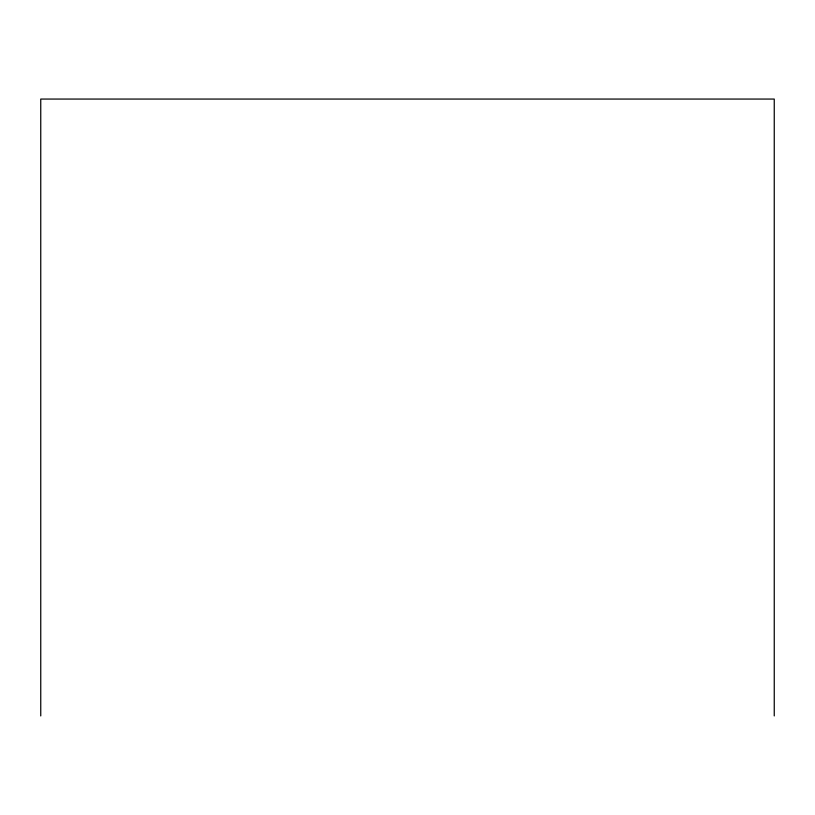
<?xml version="1.0" encoding="UTF-8"?>
<svg xmlns="http://www.w3.org/2000/svg" width="815" height="815" viewBox="0 0 815 815"><rect width="100%" height="100%" fill="white"/><g stroke="black" fill="none" stroke-linecap="round" stroke-linejoin="round"><path stroke-width="1.22" d="M774.25 715.937L774.25 99.063L40.75 99.063L40.75 715.937"/></g></svg>
